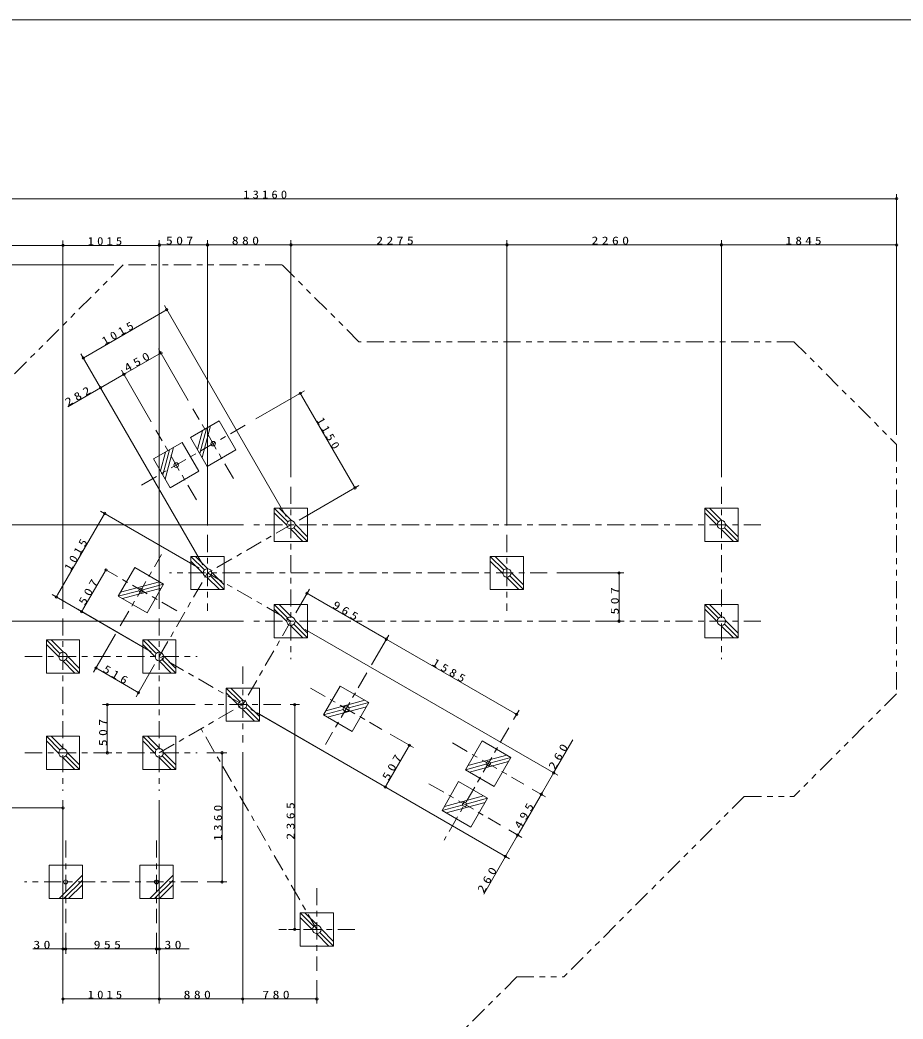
# Model space of a CAD drawing. Units: millimetres on the paper. Extents: x 0 to 420, y -594 to 297.
# Drawn here: x 124.2 to 279.3, y -492.3 to -317 of the extents above; entities that cross this region are included whole.
import ezdxf

# ---------------------------------------------------------------- set-up
doc = ezdxf.new("R2010")
doc.units = ezdxf.units.MM
doc.linetypes.add('USER2', pattern=[6, 3, -1, 1, -1])
doc.linetypes.add('USER3', pattern=[8, 3, -1, 1, -1, 1, -1])
for name, color, linetype, lineweight in [('0_2', 7, 'Continuous', 13), ('2D_DIMENSION', 7, 'Continuous', 13), ('2D_OUTLINE', 7, 'USER3', 13), ('FMT', 7, 'Continuous', 13), ('FOOTING', 7, 'Continuous', 13), ('FOOTING_C', 7, 'USER2', 13), ('FOOTING_H', 7, 'Continuous', 13)]:
    doc.layers.add(name, color=color, linetype=linetype, lineweight=lineweight)
doc.styles.add('ＭＳ ゴシック', font='')
doc.styles.get('ＭＳ ゴシック').set_extended_font_data('MS Gothic')

msp = doc.modelspace()

# ---------------------------------------------------------------- linework, layer by layer
at = {"layer": '0_2'}
for p, q in [((278.117, -348.379), (277.7, -348.379)), ((131.766, -356.554), (131.35, -356.554)), ((131.766, -356.554), (132.183, -356.554)), ((148.683, -356.554), (148.266, -356.554)), ((148.683, -356.461), (149.099, -356.461)), ((157.141, -356.461), (156.724, -356.461)), ((157.141, -356.461), (157.557, -356.461)), ((171.791, -356.461), (171.374, -356.461)), ((171.791, -356.461), (172.207, -356.461)), ((209.712, -356.461), (209.295, -356.461)), ((209.712, -356.461), (210.128, -356.461)), ((247.374, -356.461), (246.957, -356.461)), ((247.374, -356.477), (247.791, -356.477)), ((278.117, -356.477), (277.7, -356.477)), ((149.999, -367.838), (149.638, -368.046)), ((135.349, -376.296), (135.71, -376.088)), ((148.951, -375.44), (148.59, -375.648)), ((142.456, -379.19), (142.095, -379.398)), ((142.456, -379.19), (142.817, -378.981)), ((138.379, -381.544), (138.739, -381.335)), ((173.44, -382.518), (173.648, -382.879)), ((183.015, -399.102), (182.807, -398.742)), ((139.066, -403.605), (138.857, -403.966)), ((139.302, -413.508), (139.094, -413.869)), ((229.391, -414.041), (229.391, -414.458)), ((130.607, -418.255), (130.816, -417.894)), ((174.611, -417.615), (174.972, -417.823)), ((135.073, -420.833), (135.281, -420.472)), ((229.391, -422.499), (229.391, -422.082)), ((188.539, -425.656), (188.179, -425.448)), ((188.539, -425.656), (188.9, -425.865)), ((137.569, -430.74), (137.93, -430.949)), ((145.017, -435.04), (144.656, -434.832)), ((139.538, -437.149), (139.538, -437.566)), ((172.46, -437.149), (172.46, -437.566)), ((211.417, -438.865), (211.056, -438.656)), ((139.538, -445.607), (139.538, -445.191)), ((192.603, -444.281), (192.394, -444.642)), ((159.709, -445.607), (159.709, -446.024)), ((217.917, -449.13), (217.708, -449.491)), ((188.373, -451.606), (188.582, -451.246)), ((215.75, -452.882), (215.542, -453.243)), ((215.75, -452.882), (215.959, -452.522)), ((131.766, -455.28), (131.35, -455.28)), ((211.625, -460.027), (211.417, -460.388)), ((211.625, -460.027), (211.834, -459.666)), ((209.459, -463.78), (209.667, -463.419)), ((159.709, -468.253), (159.709, -467.836)), ((172.46, -476.597), (172.46, -476.18)), ((131.766, -480.024), (131.35, -480.024)), ((132.257, -480.024), (132.674, -480.024)), ((132.257, -480.024), (132.674, -480.024)), ((148.19, -480.024), (147.774, -480.024)), ((148.19, -480.024), (147.774, -480.024)), ((148.683, -480.024), (149.099, -480.024)), ((131.766, -488.791), (132.183, -488.791)), ((148.683, -488.791), (148.266, -488.791)), ((148.683, -488.791), (149.099, -488.791)), ((163.333, -488.791), (162.916, -488.791)), ((163.333, -488.791), (163.749, -488.791)), ((176.341, -488.791), (175.924, -488.791))]:
    msp.add_line(p, q, dxfattribs=at)
for centre in [(278.117, -348.379), (131.766, -356.554), (131.766, -356.554), (148.683, -356.461), (148.683, -356.554), (157.141, -356.461), (157.141, -356.461), (171.791, -356.461), (171.791, -356.461), (209.712, -356.461), (209.712, -356.461), (247.374, -356.461), (247.374, -356.477), (278.117, -356.477), (149.999, -367.838), (135.349, -376.296), (148.951, -375.44), (142.456, -379.19), (142.456, -379.19), (138.379, -381.544), (173.44, -382.518), (183.015, -399.102), (139.066, -403.605), (139.302, -413.508), (229.391, -414.041), (130.607, -418.255), (174.611, -417.615), (135.073, -420.833), (229.391, -422.499), (188.539, -425.656), (188.539, -425.656), (137.569, -430.74), (145.017, -435.04), (139.538, -437.149), (172.46, -437.149), (211.417, -438.865), (192.603, -444.281), (139.538, -445.607), (159.709, -445.607), (217.917, -449.13), (188.373, -451.606), (215.75, -452.882), (215.75, -452.882), (131.766, -455.28), (211.625, -460.027), (211.625, -460.027), (209.459, -463.78), (159.709, -468.253), (172.46, -476.597), (131.766, -480.024), (132.257, -480.024), (132.257, -480.024), (148.19, -480.024), (148.19, -480.024), (148.683, -480.024), (131.766, -488.791), (148.683, -488.791), (148.683, -488.791), (163.333, -488.791), (163.333, -488.791), (176.341, -488.791)]:
    msp.add_circle(centre, 0.208, dxfattribs=at)
at = {"layer": '2D_DIMENSION'}
for p, q in [((59.18, -348.379), (277.7, -348.379)), ((278.117, -389.807), (278.117, -347.545)), ((131.766, -420.358), (131.766, -355.721)), ((131.766, -420.358), (131.766, -355.721)), ((148.683, -420.358), (148.683, -355.628)), ((148.683, -420.358), (148.683, -355.721)), ((157.141, -405.708), (157.141, -355.628)), ((157.141, -405.708), (157.141, -355.628)), ((171.791, -397.249), (171.791, -355.628)), ((171.791, -397.249), (171.791, -355.628)), ((209.712, -405.708), (209.712, -355.628)), ((209.712, -405.708), (209.712, -355.628)), ((247.374, -397.249), (247.374, -355.628)), ((247.374, -397.249), (247.374, -355.644)), ((278.117, -389.807), (278.117, -355.644)), ((59.18, -356.554), (131.35, -356.554)), ((132.183, -356.554), (148.266, -356.554)), ((149.099, -356.461), (156.724, -356.461)), ((157.557, -356.461), (171.374, -356.461)), ((209.295, -356.461), (172.207, -356.461)), ((246.957, -356.461), (210.128, -356.461)), ((247.791, -356.477), (277.7, -356.477)), ((140.691, -359.993), (50.223, -359.993)), ((140.691, -359.993), (73.825, -359.993)), ((135.71, -376.088), (149.638, -368.046)), ((170.957, -404.139), (149.582, -367.116)), ((153.763, -383.775), (148.534, -374.718)), ((156.307, -412.597), (134.932, -375.574)), ((148.59, -375.648), (142.817, -378.981)), ((147.268, -387.525), (142.039, -378.468)), ((147.268, -387.525), (142.039, -378.468)), ((142.095, -379.398), (138.739, -381.335)), ((138.379, -381.544), (132.595, -384.883)), ((156.307, -412.597), (137.962, -380.822)), ((165.651, -387.015), (174.162, -382.101)), ((182.807, -398.742), (173.648, -382.879)), ((173.234, -404.749), (183.737, -398.686)), ((155.697, -413.208), (138.344, -403.188)), ((138.857, -403.966), (130.816, -417.894)), ((163.457, -405.583), (73.825, -405.583)), ((163.457, -405.583), (73.825, -405.583)), ((139.094, -413.869), (135.281, -420.472)), ((140.629, -414.274), (140.024, -413.925)), ((218.467, -414.041), (230.224, -414.041)), ((229.391, -414.458), (229.391, -422.082)), ((172.624, -421.056), (175.027, -416.893)), ((147.239, -427.858), (129.886, -417.838)), ((174.972, -417.823), (188.179, -425.448)), ((147.239, -427.858), (134.351, -420.417)), ((163.457, -422.499), (73.825, -422.499)), ((163.457, -422.499), (73.825, -422.499)), ((226.053, -422.499), (230.224, -422.499)), ((174.317, -423.957), (218.638, -449.547)), ((141.006, -424.788), (137.152, -431.462)), ((185.949, -430.144), (188.956, -424.935)), ((185.949, -430.144), (188.956, -424.935)), ((188.9, -425.865), (211.056, -438.656)), ((137.93, -430.949), (144.656, -434.832)), ((147.849, -430.134), (144.6, -435.762)), ((154.999, -437.149), (138.705, -437.149)), ((139.538, -437.566), (139.538, -445.191)), ((164.776, -437.982), (189.095, -452.023)), ((171.666, -437.149), (173.293, -437.149)), ((172.46, -437.566), (172.46, -476.18)), ((210.889, -439.78), (211.834, -438.143)), ((165.859, -438.607), (210.18, -464.197)), ((189.212, -442.324), (193.324, -444.698)), ((217.917, -449.13), (221.256, -443.346)), ((188.582, -451.246), (192.394, -444.642)), ((140.349, -445.607), (138.705, -445.607)), ((157.016, -445.607), (160.543, -445.607)), ((159.709, -446.024), (159.709, -467.836)), ((163.333, -445.482), (163.333, -489.624)), ((163.333, -445.482), (163.333, -489.624)), ((215.959, -452.522), (217.708, -449.491)), ((214.152, -451.96), (216.472, -453.299)), ((214.152, -451.96), (216.472, -453.299)), ((131.766, -453.941), (131.766, -480.858)), ((131.766, -453.941), (131.766, -489.624)), ((131.766, -453.941), (131.766, -456.113)), ((148.683, -453.941), (148.683, -489.624)), ((148.683, -453.941), (148.683, -480.858)), ((148.683, -453.941), (148.683, -489.624)), ((211.834, -459.666), (215.542, -453.243)), ((103.433, -455.28), (131.35, -455.28)), ((210.027, -459.105), (212.347, -460.444)), ((210.027, -459.105), (212.347, -460.444)), ((209.667, -463.419), (211.417, -460.388)), ((209.459, -463.78), (205.634, -470.404)), ((157.107, -468.253), (160.543, -468.253)), ((171.341, -476.597), (173.293, -476.597)), ((132.257, -477.169), (132.257, -480.858)), ((132.257, -477.169), (132.257, -480.858)), ((148.19, -477.169), (148.19, -480.858)), ((148.19, -477.169), (148.19, -480.858)), ((131.35, -480.024), (126.496, -480.024)), ((131.766, -480.024), (132.257, -480.024)), ((132.674, -480.024), (147.774, -480.024)), ((132.674, -480.024), (133.09, -480.024)), ((147.774, -480.024), (147.357, -480.024)), ((148.19, -480.024), (148.683, -480.024)), ((149.099, -480.024), (153.952, -480.024)), ((176.341, -485.513), (176.341, -489.624)), ((132.183, -488.791), (148.266, -488.791)), ((149.099, -488.791), (162.916, -488.791)), ((163.749, -488.791), (175.924, -488.791))]:
    msp.add_line(p, q, dxfattribs=at)
at = {"layer": '2D_OUTLINE'}
for p, q in [((142.358, -359.993), (120.618, -381.733)), ((170.261, -359.993), (142.358, -359.993)), ((183.733, -373.465), (170.261, -359.993)), ((260.108, -373.465), (183.733, -373.465)), ((260.108, -373.465), (278.117, -391.474)), ((278.117, -391.474), (278.117, -435.233)), ((278.117, -435.233), (260.11, -453.24)), ((251.393, -453.24), (219.696, -484.937)), ((251.393, -453.24), (260.11, -453.24)), ((211.441, -484.937), (189.065, -507.312)), ((211.441, -484.937), (219.696, -484.937))]:
    msp.add_line(p, q, dxfattribs=at)
at = {"layer": 'FMT'}
msp.add_line((28, -317), (403, -317), dxfattribs=at)
at = {"layer": 'FOOTING'}
for p, q in [((154.154, -390.285), (159.206, -387.368)), ((159.206, -387.368), (162.123, -392.42)), ((157.071, -395.337), (154.154, -390.285)), ((147.659, -394.035), (152.711, -391.118)), ((152.711, -391.118), (155.627, -396.17)), ((162.123, -392.42), (157.071, -395.337)), ((150.576, -399.087), (147.659, -394.035)), ((155.627, -396.17), (150.576, -399.087)), ((168.874, -408.499), (168.874, -402.666)), ((174.707, -402.666), (168.874, -402.666)), ((174.707, -402.666), (174.707, -408.499)), ((244.457, -408.499), (244.457, -402.666)), ((250.291, -402.666), (244.457, -402.666)), ((250.291, -402.666), (250.291, -408.499)), ((174.707, -408.499), (168.874, -408.499)), ((250.291, -408.499), (244.457, -408.499)), ((154.224, -416.958), (154.224, -411.124)), ((160.057, -411.124), (154.224, -411.124)), ((160.057, -411.124), (160.057, -416.958)), ((206.795, -416.958), (206.795, -411.124)), ((212.628, -411.124), (206.795, -411.124)), ((212.628, -411.124), (212.628, -416.958)), ((141.48, -418.133), (144.396, -413.082)), ((144.396, -413.082), (149.448, -415.998)), ((146.531, -421.05), (149.448, -415.998)), ((160.057, -416.958), (154.224, -416.958)), ((212.628, -416.958), (206.795, -416.958)), ((146.531, -421.05), (141.48, -418.133)), ((168.874, -425.416), (168.874, -419.582)), ((174.707, -419.582), (168.874, -419.582)), ((174.707, -419.582), (174.707, -425.416)), ((244.457, -425.416), (244.457, -419.582)), ((250.291, -419.582), (244.457, -419.582)), ((250.291, -419.582), (250.291, -425.416)), ((128.85, -431.608), (128.85, -425.774)), ((134.683, -425.774), (128.85, -425.774)), ((134.683, -425.774), (134.683, -431.608)), ((145.766, -431.608), (145.766, -425.774)), ((151.599, -425.774), (145.766, -425.774)), ((151.599, -425.774), (151.599, -431.608)), ((174.707, -425.416), (168.874, -425.416)), ((250.291, -425.416), (244.457, -425.416)), ((134.683, -431.608), (128.85, -431.608)), ((151.599, -431.608), (145.766, -431.608)), ((160.416, -440.066), (160.416, -434.232)), ((166.249, -434.232), (160.416, -434.232)), ((166.249, -434.232), (166.249, -440.066)), ((180.423, -433.881), (177.506, -438.933)), ((180.423, -433.881), (185.475, -436.798)), ((185.475, -436.798), (182.558, -441.85)), ((182.558, -441.85), (177.506, -438.933)), ((166.249, -440.066), (160.416, -440.066)), ((128.85, -448.524), (128.85, -442.691)), ((134.683, -442.691), (128.85, -442.691)), ((134.683, -442.691), (134.683, -448.524)), ((145.766, -448.524), (145.766, -442.691)), ((151.599, -442.691), (145.766, -442.691)), ((151.599, -442.691), (151.599, -448.524)), ((205.363, -443.517), (202.446, -448.569)), ((205.363, -443.517), (210.415, -446.434)), ((210.415, -446.434), (207.498, -451.486)), ((134.683, -448.524), (128.85, -448.524)), ((151.599, -448.524), (145.766, -448.524)), ((207.498, -451.486), (202.446, -448.569)), ((206.314, -447.069), (205.998, -447.618)), ((205.998, -447.618), (206.546, -447.934)), ((206.863, -447.386), (206.314, -447.069)), ((206.546, -447.934), (206.863, -447.386)), ((201.238, -450.662), (198.321, -455.714)), ((201.238, -450.662), (206.29, -453.579)), ((206.29, -453.579), (203.373, -458.631)), ((203.373, -458.631), (198.321, -455.714)), ((202.189, -454.214), (201.873, -454.762)), ((201.873, -454.762), (202.421, -455.079)), ((202.738, -454.53), (202.189, -454.214)), ((202.421, -455.079), (202.738, -454.53)), ((129.34, -471.17), (129.34, -465.336)), ((129.34, -465.336), (135.174, -465.336)), ((135.174, -465.336), (135.174, -471.17)), ((145.274, -471.17), (145.274, -465.336)), ((145.274, -465.336), (151.107, -465.336)), ((151.107, -465.336), (151.107, -471.17)), ((135.174, -471.17), (129.34, -471.17)), ((151.107, -471.17), (145.274, -471.17)), ((173.424, -479.513), (173.424, -473.68)), ((179.258, -473.68), (173.424, -473.68)), ((179.258, -473.68), (179.258, -479.513)), ((179.258, -479.513), (173.424, -479.513))]:
    msp.add_line(p, q, dxfattribs=at)
for centre, radius in [((158.138, -391.352), 0.405), ((151.643, -395.102), 0.405), ((171.791, -405.583), 0.742), ((247.374, -405.583), 0.742), ((157.141, -414.041), 0.742), ((209.712, -414.041), 0.742), ((145.464, -417.066), 0.352), ((171.791, -422.499), 0.742), ((247.374, -422.499), 0.742), ((131.766, -428.691), 0.742), ((148.683, -428.691), 0.742), ((163.333, -437.149), 0.742), ((181.49, -437.866), 0.502), ((131.766, -445.607), 0.742), ((148.683, -445.607), 0.742), ((132.257, -468.253), 0.352), ((148.19, -468.253), 0.352), ((176.341, -476.597), 0.742)]:
    msp.add_circle(centre, radius, dxfattribs=at)
at = {"layer": 'FOOTING_C'}
for p, q in [((161.68, -397.487), (154.597, -385.218)), ((145.573, -398.607), (164.207, -387.848)), ((155.185, -401.237), (148.102, -388.968)), ((171.791, -398.916), (171.791, -429.166)), ((247.374, -398.916), (247.374, -429.166)), ((171.791, -405.583), (157.141, -414.041)), ((254.291, -405.583), (165.124, -405.583)), ((157.141, -407.374), (157.141, -420.707)), ((209.712, -407.374), (209.712, -420.707)), ((141.839, -423.345), (149.089, -410.787)), ((151.743, -420.691), (139.185, -413.441)), ((148.683, -428.691), (157.141, -414.041)), ((216.801, -414.041), (150.474, -414.041)), ((157.141, -414.041), (171.791, -422.499)), ((131.766, -422.024), (131.766, -452.274)), ((148.683, -422.024), (148.683, -452.274)), ((171.791, -422.499), (163.333, -437.149)), ((254.291, -422.499), (165.124, -422.499)), ((125.1, -428.691), (155.349, -428.691)), ((163.333, -437.149), (148.683, -428.691)), ((163.333, -430.482), (163.333, -443.816)), ((185.115, -431.587), (177.865, -444.144)), ((175.212, -434.241), (187.769, -441.491)), ((148.683, -445.607), (163.333, -437.149)), ((169.999, -437.149), (156.666, -437.149)), ((176.341, -476.597), (156.008, -441.378)), ((210.055, -441.223), (198.68, -460.925)), ((200.152, -443.877), (212.709, -451.127)), ((125.1, -445.607), (155.349, -445.607)), ((196.027, -451.021), (208.584, -458.271)), ((132.257, -461.003), (132.257, -475.503)), ((148.19, -461.003), (148.19, -475.503)), ((155.44, -468.253), (125.007, -468.253)), ((176.341, -469.347), (176.341, -483.847)), ((183.008, -476.597), (169.674, -476.597))]:
    msp.add_line(p, q, dxfattribs=at)
at = {"layer": 'FOOTING_H'}
for p, q in [((156.248, -389.076), (155.363, -392.379)), ((156.963, -388.663), (155.776, -393.094)), ((157.677, -388.251), (156.188, -393.808)), ((150.468, -392.413), (149.281, -396.844)), ((151.182, -392.001), (149.693, -397.558)), ((149.753, -392.826), (148.868, -396.129)), ((168.874, -402.666), (171.266, -405.058)), ((169.699, -402.666), (171.879, -404.846)), ((244.457, -402.666), (246.85, -405.058)), ((245.282, -402.666), (247.463, -404.846)), ((168.874, -403.491), (171.054, -405.671)), ((244.457, -403.491), (246.638, -405.671)), ((171.702, -406.319), (173.882, -408.499)), ((172.315, -406.107), (174.707, -408.499)), ((172.527, -405.494), (174.707, -407.674)), ((247.286, -406.319), (249.466, -408.499)), ((247.899, -406.107), (250.291, -408.499)), ((248.111, -405.494), (250.291, -407.674)), ((154.224, -411.124), (156.616, -413.516)), ((154.224, -411.949), (156.404, -414.129)), ((155.049, -411.124), (157.229, -413.304)), ((206.795, -411.124), (209.187, -413.516)), ((206.795, -411.949), (208.975, -414.129)), ((207.62, -411.124), (209.8, -413.304)), ((157.052, -414.777), (159.232, -416.958)), ((157.665, -414.565), (160.057, -416.958)), ((157.877, -413.952), (160.057, -416.133)), ((209.623, -414.777), (211.803, -416.958)), ((210.236, -414.565), (212.628, -416.958)), ((210.448, -413.952), (212.628, -416.133)), ((145.124, -417.157), (141.48, -418.133)), ((148.734, -415.586), (141.892, -417.419)), ((149.036, -416.713), (142.194, -418.546)), ((149.448, -415.998), (145.804, -416.975)), ((168.874, -419.582), (171.266, -421.975)), ((168.874, -420.407), (171.054, -422.588)), ((169.699, -419.582), (171.879, -421.763)), ((244.457, -419.582), (246.85, -421.975)), ((244.457, -420.407), (246.638, -422.588)), ((245.282, -419.582), (247.463, -421.763)), ((172.527, -422.41), (174.707, -424.591)), ((248.111, -422.41), (250.291, -424.591)), ((171.702, -423.235), (173.882, -425.416)), ((172.315, -423.023), (174.707, -425.416)), ((247.286, -423.235), (249.466, -425.416)), ((247.899, -423.023), (250.291, -425.416)), ((128.85, -425.774), (131.242, -428.166)), ((129.675, -425.774), (131.855, -427.955)), ((145.766, -425.774), (148.158, -428.166)), ((146.591, -425.774), (148.771, -427.955)), ((128.85, -426.599), (131.03, -428.779)), ((145.766, -426.599), (147.946, -428.779)), ((131.678, -429.427), (133.858, -431.608)), ((132.291, -429.215), (134.683, -431.608)), ((132.503, -428.602), (134.683, -430.783)), ((148.594, -429.427), (150.774, -431.608)), ((149.207, -429.215), (151.599, -431.608)), ((149.419, -428.602), (151.599, -430.783)), ((160.416, -434.232), (162.808, -436.625)), ((161.241, -434.232), (163.421, -436.413)), ((160.416, -435.057), (162.596, -437.238)), ((177.919, -438.217), (184.759, -436.385)), ((163.244, -437.885), (165.424, -440.066)), ((163.857, -437.674), (166.249, -440.066)), ((164.069, -437.06), (166.249, -439.241)), ((177.506, -438.933), (181.003, -437.995)), ((178.219, -439.345), (185.063, -437.511)), ((181.974, -437.735), (185.473, -436.797)), ((128.85, -442.691), (131.242, -445.083)), ((128.85, -443.516), (131.03, -445.696)), ((129.675, -442.691), (131.855, -444.871)), ((145.766, -442.691), (148.158, -445.083)), ((145.766, -443.516), (147.946, -445.696)), ((146.591, -442.691), (148.771, -444.871)), ((131.678, -446.344), (133.858, -448.524)), ((132.291, -446.132), (134.683, -448.524)), ((132.503, -445.519), (134.683, -447.699)), ((148.594, -446.344), (150.774, -448.524)), ((149.207, -446.132), (151.599, -448.524)), ((149.419, -445.519), (151.599, -447.699)), ((202.859, -447.855), (209.7, -446.022)), ((206.863, -447.386), (210.415, -446.434)), ((202.446, -448.569), (205.998, -447.617)), ((203.161, -448.982), (210.002, -447.148)), ((198.734, -454.999), (205.575, -453.166)), ((202.738, -454.53), (206.29, -453.579)), ((198.321, -455.714), (201.873, -454.762)), ((199.036, -456.126), (205.877, -454.293)), ((131.105, -471.17), (135.174, -467.101)), ((131.93, -471.17), (135.174, -467.926)), ((147.039, -471.17), (151.107, -467.101)), ((147.864, -471.17), (151.107, -467.926)), ((132.755, -471.17), (135.174, -468.751)), ((148.689, -471.17), (151.107, -468.751)), ((173.424, -473.68), (175.816, -476.072)), ((173.424, -474.505), (175.605, -476.685)), ((174.249, -473.68), (176.43, -475.86)), ((177.077, -476.508), (179.258, -478.688)), ((176.252, -477.333), (178.433, -479.513)), ((176.865, -477.121), (179.258, -479.513))]:
    msp.add_line(p, q, dxfattribs=at)

# ---------------------------------------------------------------- texts
at = {"layer": '2D_DIMENSION', "char_height": 1.405, "attachment_point": 7, "style": 'ＭＳ ゴシック'}
for s, insert in [('\\T1.5;\\W1.15;13160', (163.42, -348.351)), ('\\T1.5;\\W1.15;1015', (136.117, -356.526)), ('\\T1.5;\\W1.25;507', (149.854, -356.433)), ('\\T1.5;\\W1.25;880', (161.408, -356.433)), ('\\T1.5;\\W1.25;2275', (186.781, -356.433)), ('\\T1.5;\\W1.25;2260', (224.573, -356.433)), ('\\T1.5;\\W1.2;1845', (258.638, -356.449)), ('\\T1.5;\\W1.25;30', (126.57, -479.997)), ('\\T1.5;\\W1.25;955', (137.166, -479.997)), ('\\T1.5;\\W1.25;30', (149.589, -479.997)), ('\\T1.5;\\W1.15;1015', (136.117, -488.763)), ('\\T1.5;\\W1.25;880', (152.95, -488.763)), ('\\T1.5;\\W1.25;780', (166.779, -488.763))]:
    msp.add_mtext(s, dxfattribs=dict(at, insert=insert))
for s, insert, rotation in [('\\T1.5;\\W1.15;1015', (139.103, -374.096), 30), ('\\T1.5;\\W1.25;450', (143.042, -378.819), 30), ('\\T1.5;\\W1.25;282', (132.644, -384.822), 30), ('\\T1.5;\\W1.15;1150', (176.198, -387.239), 300), ('\\T1.5;\\W1.15;1015', (133.126, -413.837), 60), ('\\T1.5;\\W1.25;507', (135.635, -419.805), 60), ('\\T1.5;\\W1.25;507', (229.363, -421.327), 90), ('\\T1.5;\\W1.25;965', (178.941, -420.083), 330), ('\\T1.5;\\W1.2;1585', (196.435, -430.183), 330), ('\\T1.5;\\W1.2;516', (138.659, -431.337), 330), ('\\T1.5;\\W1.25;507', (139.51, -444.436), 90), ('\\T1.5;\\W1.25;260', (218.138, -448.692), 60), ('\\T1.5;\\W1.25;507', (188.935, -450.578), 60), ('\\T1.5;\\W1.2;1360', (159.681, -461.037), 90), ('\\T1.5;\\W1.25;2365', (172.432, -460.843), 90), ('\\T1.5;\\W1.25;495', (212.135, -459.089), 60), ('\\T1.5;\\W1.25;260', (205.647, -470.327), 60)]:
    msp.add_mtext(s, dxfattribs=dict(at, insert=insert, rotation=rotation))

doc.saveas('drawing.dxf')
